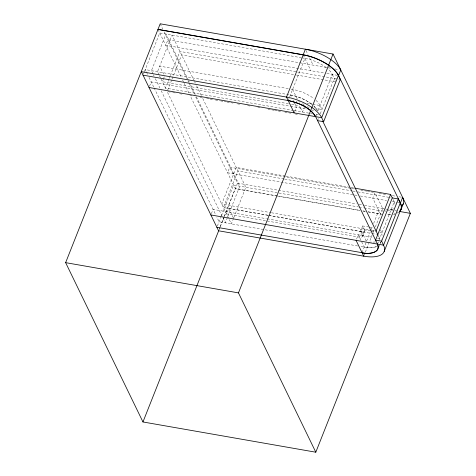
<?xml version="1.0" encoding="UTF-8"?>
<svg xmlns="http://www.w3.org/2000/svg" width="476" height="476" viewBox="0 0 476 476"><rect width="100%" height="100%" fill="white"/><g stroke="black" fill="none" stroke-linecap="round" stroke-linejoin="round"><path stroke-width="0.36" stroke-dasharray="2.38 1.78" d="M143.514 73.917L144.371 71.751M144.496 71.442L159.734 32.957L301.266 57.721M149.512 86.263L151.225 81.926L290.074 106.219M163.565 78.588L162.34 81.688L288.676 103.786M163.809 77.969L164.297 76.731M168.986 79.076L165.428 88.06L293.442 110.456M169.26 78.385L170.081 76.309M170.354 75.619L179.928 51.432L296.97 71.912M167.671 90.16L171.771 79.795M172.044 79.105L181.624 54.918L295.733 74.881M211.374 213.712L213.087 209.38L266.435 218.71M217.365 226.058L221.185 216.407M221.459 215.729L233.585 185.105L358.339 206.929M219.109 229.42L219.918 227.379M220.186 226.701L223.958 217.169M224.226 216.491L235.275 188.585L360.029 210.416M219.216 229.367L220.037 227.296M220.311 226.606L224.136 216.937M224.41 216.247L237.53 183.111L194.815 95.117M268.161 215.241L228.73 208.345L226.522 213.914L359.434 237.167A4.564 1.987 21.6 0 0 362.42 235.507L364.628 229.932L362.694 225.951L368.454 226.957M233.561 218.3L231.354 223.875L167.219 91.749M233.817 217.651L245.854 187.246L202.776 98.496M288.212 100.555L304.914 58.358A23.586 10.264 21.6 0 1 326.304 67.646M291.598 104.298L295.251 104.94L295.739 103.703M295.983 103.078L296.721 101.221M294.692 111.664L296.411 107.326L294.204 102.78M304.7 106.463L302.492 112.038L300.558 108.052L301.29 106.196M301.54 105.577L302.272 103.72M315.636 116.65L317.105 112.937M318.057 110.527L332.343 74.452A23.586 10.264 21.6 0 0 327.75 68.841M317.569 120.636L318.379 118.589M320.265 113.829L334.277 78.439M356.56 239.113L358.273 234.781L364.265 247.127L371.738 247.639L377.313 246.348C372.042 248.686 366.056 247.46 360.618 246.485M371.143 191.911L374.981 192.584L372.773 198.153L380.508 214.087A30.434 13.245 21.6 0 0 382.228 214.361M362.694 225.951L360.487 231.52L362.42 235.507M359.434 237.167L361.641 231.598A4.564 1.987 21.6 0 0 364.628 229.932M362.522 236.453L364.729 230.878M362.058 252.696L370.144 232.282M371.22 229.557L372.571 226.154M373.648 223.434L378.765 210.505A23.586 10.264 21.6 0 0 383.299 211.023M364.021 255.505L365.098 252.78M365.372 252.101L372.107 235.084M373.184 232.365L374.261 229.64M375.338 226.921L382.716 208.512L374.981 192.584M377.498 244.099L394.205 201.907L392.914 199.248M378.991 246.526L380.711 242.189M301.998 57.846L304.914 58.358M330.517 68.175L167.933 39.734L165.725 45.303L324.007 72.995M334.914 68.943L339.305 69.716M326.822 73.488L337.668 75.386M297.702 72.037L340.322 79.498M296.465 75.012L335.967 81.92M288.242 88.643L159.71 66.152L163.577 74.119M291.163 89.155L292.621 89.411A23.586 10.264 21.6 0 1 314.011 98.699M298.619 101.757L300.047 102.007M307.085 103.238L312.191 104.131M312.845 104.244L320.05 105.505L321.978 109.486L315.499 108.355M306.859 106.844L309.739 107.344M290.574 106.309L307.127 109.2M312.077 110.069L313.553 110.325M294.174 110.581L312.571 113.8M316.118 114.418L319.777 115.061M167.855 91.672L172.241 92.439M172.972 92.564L175.168 92.951M179.559 93.718L181.749 94.099M189.799 95.509L191.995 95.896M200.039 97.3L202.235 97.687M206.62 98.455L209.547 98.966M210.279 99.091L212.475 99.478M215.402 99.99L219.787 100.757M220.519 100.882L223.446 101.394M224.178 101.525L226.374 101.906M227.106 102.037L230.027 102.548M230.759 102.679L232.954 103.06M237.345 103.828L239.541 104.214M247.585 105.618L249.781 106.005M257.825 107.409L260.021 107.796M268.065 109.2L270.993 109.712M271.725 109.843L273.92 110.23M274.652 110.355L277.579 110.866M278.311 110.997L280.501 111.378M284.892 112.146L287.819 112.657M288.551 112.788L290.741 113.169M295.132 113.937L297.327 114.323M285.249 176.007L236.239 167.433L221.739 204.055L270.749 212.629M285.981 176.138L350.348 187.401M351.08 187.526L354.007 188.038M350.907 188.371L229.795 167.183L227.587 172.758L357.952 195.565M351.371 188.454L354.299 188.966M360.891 190.114L363.819 190.632M364.551 190.757L366.746 191.144M367.484 191.269L370.411 191.78M379.199 193.321L387.256 194.732M392.379 195.624L395.36 196.148M398.971 196.778L402.637 197.421M284.011 178.982L237.929 170.92L223.428 207.542L268.048 215.348M284.743 179.107L352.038 190.882M352.77 191.013L357.161 191.78M357.892 191.905L390.808 197.665M360.374 195.987L386.512 200.557M392.301 201.574L397.496 202.478M398.085 202.586L400.429 202.996M237.53 183.111L356.447 203.918M359.1 204.382L363.747 205.198M364.473 205.323L385.465 208.994M386.203 209.125L394.253 210.535M394.991 210.66L398.65 211.302M359.071 207.054L363.444 207.822M364.176 207.947L378.765 210.505M362.95 210.922L365.14 211.308M368.055 211.82L380.461 213.986A30.244 13.161 21.6 0 0 382.168 214.26M276.907 195.963L235.322 188.686L190.34 96.015M277.639 196.088L360.076 210.511M362.998 211.023L365.187 211.404M368.103 211.915L380.508 214.087M369.174 227.082L372.779 227.712M271.475 212.76L370.959 230.164M371.691 230.295L376.082 231.062M370.387 230.937L360.481 229.206L366.157 240.904M371.107 231.068L375.481 231.83M379.753 232.58L381.913 232.954A23.586 10.264 21.6 0 1 382.656 235.203M268.892 215.372L361.641 231.598M268.779 215.479L371.292 233.413M371.923 233.52L376.332 234.293M267.167 218.841L373.273 237.405M377.516 238.143L379.705 238.53L380.175 239.672M357.702 245.979L219.085 221.727L216.877 217.175M311.804 104.268C305.562 99.52 298.113 96.408 290.414 94.98L145.234 69.579L146.18 71.531M311.292 103.875C305.146 99.359 297.905 96.366 290.414 94.98L291.383 96.973M313.696 105.868L317.641 110.688M314.13 106.267L317.421 110.295M332.343 74.452L335.687 81.342M306.026 50.527L307.96 54.508M309.573 57.828L313.119 65.129M303.224 54.871L310.911 70.704M380.3 229.634L381.913 232.954M378.408 235.858L380.038 239.297M303.408 103.81L304.372 105.797M292.621 89.411L297.458 99.365M292.942 100.18L293.888 102.132M194.351 81.146L172.003 35.105L157.502 71.727L159.121 75.065M194.678 81.818L195.327 83.151M196.624 85.817L201.479 95.831M188.306 80.093L165.957 34.046L151.457 70.668L153.076 74.006M188.627 80.759L189.275 82.092M190.573 84.764L196.076 96.104M196.404 96.771L239.803 186.193L225.303 222.816L223.036 218.145M160.198 23.8L162.786 29.131M164.065 31.767L186.729 78.463M188.014 81.104L188.663 82.437M188.984 83.104L194.494 94.456M157.99 29.375L181.273 77.332M182.57 80.004L183.861 82.675M184.188 83.342L189.043 93.35M228.73 208.345L233.24 217.633M159.436 75.714L160.745 78.403M161.049 79.028L165.993 89.22M153.397 74.672L154.045 76.005M155.343 78.677L159.876 88.018M161.174 90.69L222.714 217.478M146.495 72.179L147.756 74.78M149.018 77.38L153.819 87.269M154.141 87.935L215.61 214.575M398.471 212.231A30.244 13.161 21.6 0 1 397.638 212.748M395.145 213.789A30.244 13.161 21.6 0 1 393.378 214.23M390.742 214.593A30.244 13.161 21.6 0 1 387.053 214.688M393.384 208.684A23.586 10.264 21.6 0 1 387.845 210.856M386.238 211.017A23.586 10.264 21.6 0 1 385.096 211.058M394.205 201.907A23.586 10.264 21.6 0 1 395.026 205.204M381.341 239.493A23.586 10.264 21.6 0 1 381.086 239.737M375.552 241.909A23.586 10.264 21.6 0 1 370.382 242.034M315.903 100.293A23.586 10.264 21.6 0 1 320.05 105.505M295.251 104.94A4.564 1.987 21.6 0 1 300.558 108.052M398.228 212.588A30.434 13.245 21.6 0 1 397.341 213.081M395.282 213.891A30.434 13.245 21.6 0 1 394.122 214.2M390.142 214.747A30.434 13.245 21.6 0 1 387.143 214.789M392.349 209.178A30.434 13.245 21.6 0 1 389.35 209.214M383.864 208.702A30.434 13.245 21.6 0 1 382.716 208.512M380.508 242.159L380.217 243.426L380.508 242.159"/><path stroke-width="0.71" d="M65.634 262.651L160.198 23.8L333.039 54.038L410.366 213.349L315.802 452.2L142.961 421.962L65.634 262.651L238.47 292.889L315.802 452.2M142.961 421.962L218.668 230.747M157.99 29.375L303.176 54.776L305.384 49.201A30.434 13.245 21.6 0 1 340.768 69.972L338.561 75.541L400.429 202.996A30.434 13.245 21.6 0 1 399.691 211.433M317.569 120.636L323.615 121.689L340.322 79.498L338.388 75.511A30.244 13.161 21.6 0 0 303.224 54.871L286.516 97.068L294.204 112.901M238.47 292.889L333.039 54.038M338.388 75.511L321.687 117.709L323.615 121.689M376.082 231.062L390.582 194.434L354.739 188.169M390.582 194.434L392.272 197.921L375.564 240.118L381.615 241.177L383.549 245.158A30.244 13.161 21.6 0 1 363.753 256.183L218.567 230.783L141.336 71.668L286.516 97.068A30.244 13.161 21.6 0 1 321.687 117.709L149.018 87.501M381.615 241.177L398.323 198.98L392.272 197.921M398.323 198.98L400.257 202.96L383.549 245.158L210.886 214.95M400.429 202.996L402.637 197.421A30.434 13.245 21.6 0 1 402.476 205.204M384.203 251.441L400.911 209.244M401.089 209.315L403.297 203.746M216.877 227.296L362.058 252.696C367.906 254.571 381.508 253.137 377.498 244.099L315.636 116.65C309.846 107.255 298.577 102.768 288.212 100.555L143.026 75.154M362.058 252.696C367.93 254.553 381.484 253.143 377.498 244.099M158.038 29.47L303.224 54.871M399.382 211.427L410.366 213.349M288.212 100.555C298.577 102.768 309.84 107.255 315.636 116.65M322.698 121.088L378.087 235.192M356.066 240.35L363.753 256.183M400.257 202.96A30.244 13.161 21.6 0 1 400.096 210.695M399.822 211.029A30.244 13.161 21.6 0 1 399.525 211.35M303.176 54.776A30.434 13.245 21.6 0 1 338.561 75.541"/></g></svg>
